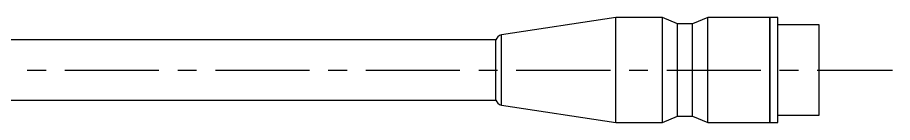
# Model space of a CAD drawing. Extents: x -249 to 412, y 17 to 418.
# Drawn here: x -40.1 to 76.2, y 275.1 to 289.1 of the extents above; entities that cross this region are included whole.
import ezdxf

# ---------------------------------------------------------------- set-up
doc = ezdxf.new("R2010")
doc.units = 0
doc.header["$LTSCALE"] = 10
doc.linetypes.add('CENTER', pattern=[2, 1.25, -0.25, 0.25, -0.25])
doc.layers.add('1', color=7, linetype='CONTINUOUS')

msp = doc.modelspace()

# ---------------------------------------------------------------- linework, layer by layer
at = {"layer": '1', "color": 7, "linetype": 'CONTINUOUS'}
for p, q in [((39.455259, 289.122077), (24.221276, 286.806403)), ((45.648258, 289.122077), (39.455259, 289.122077)), ((39.455259, 275.122079), (39.455259, 289.122077)), ((47.648258, 288.272078), (45.648258, 289.122077)), ((45.648258, 275.122079), (45.648258, 289.122077)), ((51.648258, 289.122077), (49.648258, 288.272078)), ((59.905258, 289.122077), (51.648258, 289.122077)), ((51.648258, 275.122079), (51.648258, 289.122077)), ((59.955258, 289.072077), (59.905258, 289.122077)), ((59.905258, 275.122079), (59.905258, 289.122077)), ((60.95526, 289.122077), (59.955258, 289.122077)), ((59.955258, 275.122079), (59.955258, 289.122077)), ((60.95526, 275.122079), (60.95526, 289.122077)), ((49.648258, 288.272078), (47.648258, 288.272078)), ((47.648258, 275.972078), (47.648258, 288.272078)), ((49.648258, 275.972078), (49.648258, 288.272078)), ((66.455261, 288.122076), (60.95526, 288.122076)), ((66.455261, 276.12208), (66.455261, 288.122076)), ((23.497603, 286.122078), (-61.544741, 286.122078)), ((23.497603, 278.122078), (23.497603, 286.122078)), ((24.221276, 277.437752), (24.221276, 286.806403)), ((-61.544741, 278.122078), (23.497603, 278.122078)), ((24.221276, 277.437752), (39.455259, 275.122079)), ((45.648258, 275.122079), (47.648258, 275.972078)), ((47.648258, 275.972078), (49.648258, 275.972078)), ((49.648258, 275.972078), (51.648258, 275.122079)), ((60.95526, 276.12208), (66.455261, 276.12208)), ((39.455259, 275.122079), (45.648258, 275.122079)), ((51.648258, 275.122079), (59.905258, 275.122079)), ((59.905258, 275.122079), (59.955258, 275.172079)), ((59.955258, 275.122079), (60.95526, 275.122079))]:
    msp.add_line(p, q, dxfattribs=at)
at = {"layer": '1', "color": 4, "linetype": 'CENTER'}
msp.add_line((-73.787633, 282.122078), (76.212367, 282.122078), dxfattribs=at)
at = {"layer": '1', "color": 7, "linetype": 'CONTINUOUS'}
for centre, start, end in [((24.45526, 285.834161), 103.531698, 163.266744), ((24.45526, 278.409995), 196.733256, 256.468302)]:
    msp.add_arc(centre, 1.000002, start, end, dxfattribs=at)

doc.saveas('drawing.dxf')
